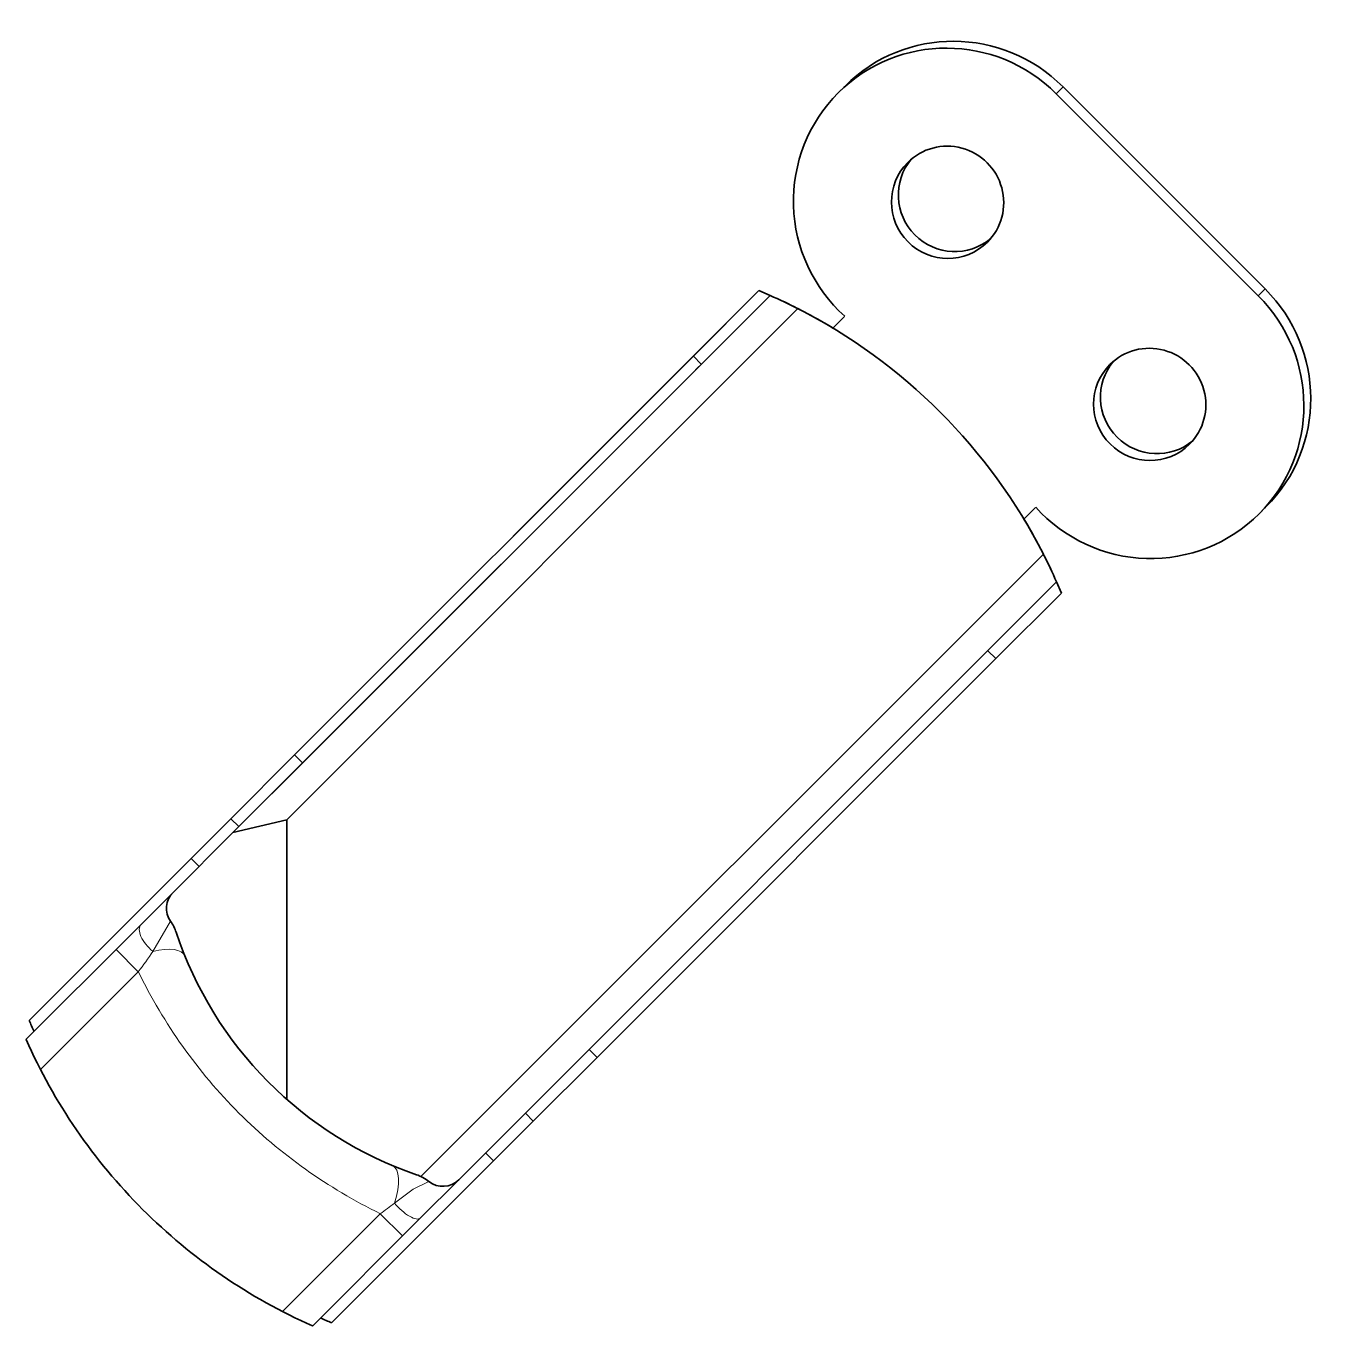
# Model space of a CAD drawing. Extents: x 386 to 1090, y 188 to 736.
# Drawn here: x 633.21 to 644.76, y 415.92 to 427.47 of the extents above; entities that cross this region are included whole.
import ezdxf

# ---------------------------------------------------------------- set-up
doc = ezdxf.new("R2010")
doc.units = 0

msp = doc.modelspace()

# ---------------------------------------------------------------- linework, layer by layer
at = {"color": 7, "lineweight": 35, "ltscale": 0.002163}
for p, q in [((640.422, 426.878), (640.483, 426.939)), ((639.124, 424.386), (639.185, 424.447)), ((644.162, 423.138), (644.223, 423.199))]:
    msp.add_line(p, q, dxfattribs=at)
at = {"color": 7, "lineweight": 13, "ltscale": 0.002163}
msp.add_line((642.359, 426.871), (642.42, 426.932), dxfattribs=at)
at = {"color": 7, "lineweight": 35, "ltscale": 0.063501}
msp.add_line((644.155, 425.075), (642.359, 426.871), dxfattribs=at)
at = {"color": 7, "lineweight": 35, "ltscale": 0.063499}
msp.add_line((644.216, 425.136), (642.42, 426.932), dxfattribs=at)
at = {"color": 7, "lineweight": 35, "ltscale": 0.074785}
msp.add_line((639.718, 425.121), (637.603, 423.006), dxfattribs=at)
at = {"color": 7, "lineweight": 35, "ltscale": 0.020643}
for p, q in [((639.718, 425.121), (639.135, 424.538)), ((641.822, 421.851), (642.405, 422.434))]:
    msp.add_line(p, q, dxfattribs=at)
at = {"color": 7, "lineweight": 35, "ltscale": 0.00269}
for p, q in [((639.718, 425.121), (639.817, 425.079)), ((642.405, 422.434), (642.363, 422.533))]:
    msp.add_line(p, q, dxfattribs=at)
at = {"color": 7, "lineweight": 13, "ltscale": 0.002162}
msp.add_line((644.155, 425.075), (644.216, 425.136), dxfattribs=at)
at = {"color": 7, "lineweight": 35, "ltscale": 0.168771}
msp.add_line((639.817, 425.079), (635.044, 420.305), dxfattribs=at)
at = {"color": 7, "lineweight": 35, "ltscale": 0.160549}
msp.add_line((640.064, 424.961), (635.523, 420.42), dxfattribs=at)
at = {"color": 7, "lineweight": 35, "ltscale": 0.003689}
msp.add_line((640.375, 424.788), (640.479, 424.892), dxfattribs=at)
at = {"color": 7, "lineweight": 35, "ltscale": 0.12525}
for p, q in [((635.592, 420.995), (639.135, 424.538)), ((638.279, 418.308), (641.822, 421.851))]:
    msp.add_line(p, q, dxfattribs=at)
at = {"color": 7, "lineweight": 35, "ltscale": 0.002499}
for p, q in [((639.135, 424.538), (639.205, 424.467)), ((635.592, 420.995), (635.663, 420.924)), ((634.743, 420.005), (634.673, 420.076))]:
    msp.add_line(p, q, dxfattribs=at)
at = {"color": 7, "lineweight": 35, "ltscale": 0.132068}
msp.add_line((635.389, 420.65), (639.124, 424.386), dxfattribs=at)
at = {"color": 7, "lineweight": 35, "ltscale": 0.00369}
msp.add_line((642.072, 423.091), (642.176, 423.195), dxfattribs=at)
at = {"color": 7, "lineweight": 35, "ltscale": 0.005}
msp.add_line((637.603, 423.006), (637.462, 422.865), dxfattribs=at)
at = {"color": 7, "lineweight": 35, "ltscale": 0.19555}
msp.add_line((642.245, 422.78), (636.714, 417.249), dxfattribs=at)
at = {"color": 7, "lineweight": 35, "ltscale": 0.187825}
msp.add_line((642.363, 422.533), (637.05, 417.221), dxfattribs=at)
at = {"color": 7, "lineweight": 35, "ltscale": 0.0025}
for p, q in [((641.751, 421.921), (641.822, 421.851)), ((638.208, 418.379), (638.279, 418.308)), ((637.36, 417.389), (637.289, 417.459))]:
    msp.add_line(p, q, dxfattribs=at)
at = {"color": 7, "lineweight": 35, "ltscale": 0.02}
msp.add_line((635.026, 420.429), (635.592, 420.995), dxfattribs=at)
at = {"color": 7, "lineweight": 35, "ltscale": 0.0125}
msp.add_line((635.026, 420.429), (634.673, 420.076), dxfattribs=at)
at = {"color": 7, "lineweight": 13, "ltscale": 0.002499}
for p, q in [((635.097, 420.359), (635.026, 420.429)), ((637.713, 417.742), (637.643, 417.813))]:
    msp.add_line(p, q, dxfattribs=at)
at = {"color": 7, "lineweight": 35, "ltscale": 0.012318}
msp.add_line((635.523, 420.42), (635.044, 420.305), dxfattribs=at)
at = {"color": 7, "lineweight": 35, "ltscale": 0.054536}
msp.add_line((635.523, 418.239), (635.523, 420.42), dxfattribs=at)
at = {"color": 7, "lineweight": 35, "ltscale": 0.018793}
msp.add_line((635.044, 420.305), (634.512, 419.774), dxfattribs=at)
at = {"color": 7, "lineweight": 35, "ltscale": 0.050894}
for p, q in [((633.233, 418.636), (634.673, 420.076)), ((635.92, 415.949), (637.36, 417.389))]:
    msp.add_line(p, q, dxfattribs=at)
at = {"color": 7, "lineweight": 35, "ltscale": 0.010086}
msp.add_line((634.227, 419.488), (634.512, 419.774), dxfattribs=at)
at = {"color": 7, "lineweight": 35, "ltscale": 0.007838}
msp.add_line((634.005, 419.267), (634.227, 419.488), dxfattribs=at)
at = {"color": 7, "lineweight": 13, "ltscale": 0.007752}
msp.add_line((634.333, 419.25), (634.49, 419.517), dxfattribs=at)
at = {"color": 7, "lineweight": 35, "ltscale": 0.023788}
msp.add_line((634.005, 419.267), (633.332, 418.594), dxfattribs=at)
at = {"color": 7, "lineweight": 13, "ltscale": 0.006977}
for p, q in [((634.203, 419.069), (634.005, 419.267)), ((636.551, 416.721), (636.353, 416.918))]:
    msp.add_line(p, q, dxfattribs=at)
at = {"color": 7, "lineweight": 13, "ltscale": 0.023788}
msp.add_line((634.203, 419.069), (633.53, 418.397), dxfattribs=at)
at = {"color": 7, "lineweight": 35, "ltscale": 0.004497}
for p, q in [((633.332, 418.594), (633.205, 418.467)), ((635.751, 415.921), (635.878, 416.048))]:
    msp.add_line(p, q, dxfattribs=at)
at = {"color": 7, "lineweight": 13, "ltscale": 0.006948}
msp.add_line((633.53, 418.397), (633.333, 418.2), dxfattribs=at)
at = {"color": 7, "lineweight": 35, "ltscale": 0.020001}
msp.add_line((637.713, 417.742), (638.279, 418.308), dxfattribs=at)
at = {"color": 7, "lineweight": 35, "ltscale": 0.007613}
msp.add_line((635.523, 418.239), (635.523, 417.934), dxfattribs=at)
at = {"color": 7, "lineweight": 35, "ltscale": 0.012499}
msp.add_line((637.713, 417.742), (637.36, 417.389), dxfattribs=at)
at = {"color": 7, "lineweight": 35, "ltscale": 0.012061}
msp.add_line((637.05, 417.221), (636.709, 416.88), dxfattribs=at)
at = {"color": 7, "lineweight": 13, "ltscale": 0.023787}
msp.add_line((636.353, 416.918), (635.681, 416.246), dxfattribs=at)
at = {"color": 7, "lineweight": 35, "ltscale": 0.005604}
msp.add_line((636.709, 416.88), (636.551, 416.721), dxfattribs=at)
at = {"color": 7, "lineweight": 35, "ltscale": 0.023787}
msp.add_line((636.551, 416.721), (635.878, 416.048), dxfattribs=at)
at = {"color": 7, "lineweight": 13, "ltscale": 0.00695}
msp.add_line((635.484, 416.049), (635.681, 416.246), dxfattribs=at)
at = {"color": 7, "lineweight": 13}
msp.add_lwpolyline([(636.786, 417.205), (636.644, 417.136), (636.48, 417.012)], dxfattribs=at)
at = {"color": 7, "lineweight": 35}
for centre, radius, start, end in [((637.784, 420.498), 5.011, 62.9447, 66.0681), ((637.797, 420.525), 4.982, 58.8404, 64.8511), ((637.782, 420.498), 5.013, 27.0753, 62.9193), ((637.809, 420.513), 4.982, 25.1489, 31.1596), ((637.782, 420.5), 5.011, 23.9319, 27.0554), ((634.654, 419.632), 0.2, 135, 215.0718), ((634.179, 419.299), 0.38, 18.4243, 35.0718), ((637.784, 420.5), 3.42, 198.4243, 251.0708), ((637.855, 420.571), 5.01, 202.7133, 203.9439), ((637.784, 420.5), 5.01, 203.9439, 225), ((636.551, 416.906), 0.38, 51.9311, 71.0709), ((636.909, 417.362), 0.2, 231.9311, 315), ((637.784, 420.5), 5.01, 225, 246.0561), ((637.855, 420.571), 5.01, 246.0561, 247.2867)]:
    msp.add_arc(centre, radius, start, end, dxfattribs=at)
at = {"color": 7, "lineweight": 13}
for centre, radius, start, end in [((632.067, 420.746), 2.715, 321.8571, 326.5586), ((638.451, 421.145), 4.728, 206.0356, 224.8099), ((638.429, 421.167), 4.728, 225.1901, 243.9644), ((638.093, 414.699), 2.82, 124.8769, 128.0853)]:
    msp.add_arc(centre, radius, start, end, dxfattribs=at)
at = {"color": 7, "lineweight": 35}
for centre, major_axis, start_param, end_param in [((641.394, 425.906), (0.972, -0.972), 1.570796, 3.141483), ((641.455, 425.967), (0.972, -0.972), 1.570796, 3.141483), ((641.394, 425.906), (0.972, -0.972), 3.141483, 4.76332), ((641.394, 425.906), (0.354, -0.354), 0, 3.141593), ((641.394, 425.906), (0.354, -0.354), 3.141593, 6.283185), ((641.455, 425.967), (0.354, -0.354), 3.228837, 6.195941), ((643.251, 424.171), (0.972, -0.972), 0.00011, 1.570796), ((643.19, 424.11), (0.972, -0.972), 0.00011, 1.570796), ((643.19, 424.11), (0.354, -0.354), 0, 3.141593), ((643.19, 424.11), (0.354, -0.354), 3.141593, 6.283185), ((643.251, 424.171), (0.354, -0.354), 3.228837, 6.195941), ((643.19, 424.11), (0.972, -0.972), 4.661458, 6.283295)]:
    msp.add_ellipse(centre, major_axis=major_axis, ratio=0.992756, start_param=start_param, end_param=end_param, dxfattribs=at)
at = {"color": 7, "lineweight": 13}
for centre, major_axis, ratio, start_param, end_param in [((634.368, 419.347), (0.141, -0.141), 0.480011, 3.141593, 4.931089), ((634.265, 419.066), (0.352, 0.143), 0.407158, 0, 1.215669), ((636.314, 416.996), (-0.147, -0.35), 0.395084, 1.781578, 3.141593), ((636.568, 417.021), (0.141, -0.141), 0.353899, 4.430282, 6.283185)]:
    msp.add_ellipse(centre, major_axis=major_axis, ratio=ratio, start_param=start_param, end_param=end_param, dxfattribs=at)

doc.saveas('drawing.dxf')
